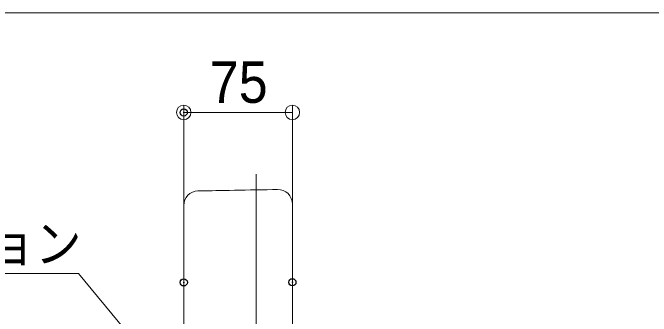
# Model space of a CAD drawing. Units: millimetres, scale not verified. Extents: x -2000 to 2000, y -1385 to 1385.
# Drawn here: x 442.3 to 883.1, y -496.8 to -287.7 of the extents above; entities that cross this region are included whole.
import ezdxf
from ezdxf.enums import TextEntityAlignment as Align

# ---------------------------------------------------------------- set-up
doc = ezdxf.new("R2010")
doc.units = ezdxf.units.MM
doc.header["$LTSCALE"] = 10
doc.header["$PDMODE"] = 32
doc.header["$PDSIZE"] = 5
doc.linetypes.add('LONG_CHAIN', pattern=[21, 18, -1, 1, -1])
for name, color, linetype, lineweight in [('0-0_肘かけカバー可動部', 1, 'Continuous', 9), ('0-2_09寸法A', 3, 'Continuous', 9), ('0-3_0', 7, 'Continuous', 9), ('0-6_zumenwaku', 6, 'Continuous', 9)]:
    doc.layers.add(name, color=color, linetype=linetype, lineweight=lineweight)
doc.layers.add('0-4_Defpoints', color=7, linetype='Continuous')
doc.styles.add('Arial', font='')
doc.styles.add('ＭＳ Ｐゴシック', font='')
doc.styles.get('Arial').set_extended_font_data('Arial')
doc.styles.get('ＭＳ Ｐゴシック').set_extended_font_data('MS PGothic')

# ---------------------------------------------------------------- blocks, each defined once
blk = doc.blocks.new('_ORIGIN')
at = {"layer": '0-3_0', "color": 3}
blk.add_line((0, 0), (-10, 0), dxfattribs=at)
blk.add_circle((0, 0), 5, dxfattribs=at)
blk = doc.blocks.new('MLeader1')
at = {"layer": '0-3_0', "color": 3}
blk.add_line((140.36, -467.35), (479.44, -467.35), dxfattribs=at)
at = {"layer": '0-3_0'}
blk.add_line((560.77, -555.58), (551.19, -544.03), dxfattribs=at)
at = {"layer": '0-3_0', "color": 3}
blk.add_lwpolyline([(551.19, -544.03), (487.58, -467.35), (479.58, -467.35)], dxfattribs=at)
at = {"layer": '0-3_0'}
blk.add_lwpolyline([(553.12, -542.44), (560.77, -555.58), (549.27, -545.63)], dxfattribs=at)
at = {"layer": '0-3_0', "style": 'ＭＳ Ｐゴシック', "width": 0.9}
blk.add_text('ひざ折れ対策クッション', height=26.03, dxfattribs=at).set_placement((138.17, -467.54), align=Align.BOTTOM_LEFT)

msp = doc.modelspace()

# ---------------------------------------------------------------- linework, layer by layer
at = {"layer": '0-0_肘かけカバー可動部'}
for p, q in [((560.31, -420.43), (560.42, -848.16)), ((635.42, -849.1), (635.31, -419.45))]:
    msp.add_line(p, q, dxfattribs=at)
msp.add_lwpolyline([(570.13, -410.43), (570.18, -410.43), (570.54, -410.42), (571.27, -410.41), (572.34, -410.39), (573.76, -410.37), (575.51, -410.33), (577.58, -410.3), (579.94, -410.26), (582.57, -410.21), (585.46, -410.16), (588.57, -410.1), (591.88, -410.04), (595.35, -409.98), (598.96, -409.92), (602.66, -409.85), (606.44, -409.79), (610.25, -409.72), (614.06, -409.65), (617.83, -409.58), (621.53, -409.52), (625.13, -409.46)], dxfattribs=at)
for centre, start, end in [((625.31, -419.45), 0.015, 91.015), ((570.31, -420.43), 91.015, 179.9411)]:
    msp.add_arc(centre, 10, start, end, dxfattribs=at)
at = {"layer": '0-2_09寸法A'}
for p, q in [((560.32, -453.44), (560.32, -351.33)), ((635.32, -453.42), (635.32, -351.33)), ((625.32, -356.33), (570.32, -356.33))]:
    msp.add_line(p, q, dxfattribs=at)
at = {"layer": '0-3_0', "color": 1, "linetype": 'LONG_CHAIN'}
msp.add_line((610.31, -398.85), (610.43, -869.71), dxfattribs=at)
at = {"layer": '0-4_Defpoints'}
for p in [(560.32, -356.33), (560.32, -473.44), (635.32, -473.42)]:
    msp.add_point(p, dxfattribs=at)
at = {"layer": '0-6_zumenwaku'}
msp.add_line((-334.68, -287.66), (1290.13, -287.66), dxfattribs=at)

# ---------------------------------------------------------------- block references
at = {"layer": '0-2_09寸法A', "rotation": 180}
msp.add_blockref('_ORIGIN', (560.32, -356.33), dxfattribs=at)
at = {"layer": '0-2_09寸法A'}
msp.add_blockref('_ORIGIN', (635.32, -356.33), dxfattribs=at)
at = {"layer": '0-3_0'}
msp.add_blockref('MLeader1', (0, 0), dxfattribs=at)

# ---------------------------------------------------------------- texts
at = {"layer": '0-2_09寸法A', "color": 1, "style": 'Arial', "width": 0.9}
msp.add_text('75', height=28.59, dxfattribs=at).set_placement((578.3, -358.31), align=Align.BOTTOM_LEFT)

doc.saveas('drawing.dxf')
